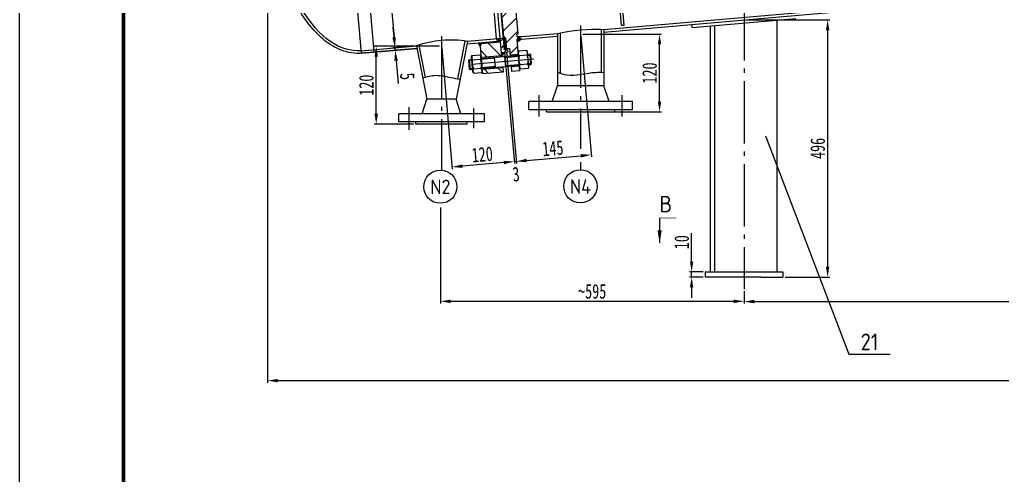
# Model space of a CAD drawing. Extents: x 3752 to 5058, y 2005 to 3221.
# Drawn here: x 3751.9 to 3988.5, y 2924.3 to 3034.2 of the extents above; entities that cross this region are included whole.
import ezdxf
from ezdxf.enums import TextEntityAlignment as Align

# ---------------------------------------------------------------- set-up
doc = ezdxf.new("R2010")
doc.units = 0
doc.linetypes.add('CENTER', pattern=[20, 15, -2, 1, -2])
doc.linetypes.add('DIVIDE', pattern=[18, 10, -2, 1, -2, 1, -2])
doc.layers.get('0').update_dxf_attribs({"linetype": 'CONTINUOUS'})
doc.layers.get('Defpoints').update_dxf_attribs({"linetype": 'CONTINUOUS'})
for name, color, linetype in [('1', 7, 'CONTINUOUS'), ('2', 1, 'CONTINUOUS'), ('3', 2, 'CENTER'), ('4', 6, 'DIVIDE'), ('pbz', 7, 'CONTINUOUS'), ('pm_bz', 7, 'CONTINUOUS')]:
    doc.layers.add(name, color=color, linetype=linetype)
doc.styles.add('ACISOTS', font='isocp.shx', dxfattribs={"height": 1, "bigfont": 'gbcbig.shx'})
doc.styles.add('HZ5', font='GungsuhChe.ttf', dxfattribs={"width": 0.75})
doc.dimstyles.new('8', dxfattribs={"dimtxt": 3.5, "dimasz": 2.5, "dimexe": 0.5, "dimexo": 0.5, "dimtad": 1, "dimdec": 0, "dimlfac": 8, "dimzin": 0, "dimdsep": 46, "dimtxsty": 'HZ5', "dimcen": 0, "dimadec": 0, "dimazin": 0, "dimtfac": 0.857143, "dimtdec": 0, "dimtmove": 0, "dimatfit": 0, "dimfxl": 0, "dimtvp": 1.5, "dimtolj": 1, "dimtzin": 0, "dimarcsym": 0})

# ---------------------------------------------------------------- blocks, each defined once
blk = doc.blocks.new('*D12')
at = {"layer": '1', "color": 0, "lineweight": -2}
for p, q in [((3728.17, 2958.09), (3728.17, 2955.11)), ((3890.67, 2958.09), (3890.67, 2955.11)), ((3730.67, 2955.61), (3888.17, 2955.61))]:
    blk.add_line(p, q, dxfattribs=at)
at = {"layer": '1', "color": 0}
for points in [[(3730.67, 2956.03), (3730.67, 2955.19), (3728.17, 2955.61)], [(3888.17, 2956.03), (3888.17, 2955.19), (3890.67, 2955.61)]]:
    blk.add_solid(points, dxfattribs=at)
at = {"layer": 'Defpoints', "color": 0}
for p in [(3728.17, 2958.59), (3890.67, 2958.59), (3890.67, 2955.61)]:
    blk.add_point(p, dxfattribs=at)
at = {"layer": '1', "color": 0, "insert": (3809.42, 2957.98), "char_height": 3.5, "attachment_point": 5, "style": 'HZ5'}
blk.add_mtext('\\A1;1300', dxfattribs=at)
blk = doc.blocks.new('*D14')
at = {"layer": '1', "color": 0, "lineweight": -2}
for p, q in [((3728.67, 3023.51), (3748.8, 3023.51)), ((3748.3, 3021.01), (3748.3, 2964.01)), ((3738.05, 2961.51), (3748.8, 2961.51))]:
    blk.add_line(p, q, dxfattribs=at)
at = {"layer": '1', "color": 0}
for points in [[(3747.88, 3021.01), (3748.71, 3021.01), (3748.3, 3023.51)], [(3747.88, 2964.01), (3748.71, 2964.01), (3748.3, 2961.51)]]:
    blk.add_solid(points, dxfattribs=at)
at = {"layer": 'Defpoints', "color": 0}
for p in [(3728.17, 3023.51), (3737.55, 2961.51), (3748.3, 2961.51)]:
    blk.add_point(p, dxfattribs=at)
at = {"layer": '1', "color": 0, "insert": (3745.92, 2992.51), "char_height": 3.5, "attachment_point": 5, "rotation": 90, "style": 'HZ5'}
blk.add_mtext('\\A1;496', dxfattribs=at)
blk = doc.blocks.new('*D17')
at = {"layer": '1', "color": 0, "lineweight": -2}
for p, q in [((3655.39, 3016.64), (3657.93, 2987.54)), ((3670.52, 3015.76), (3672.88, 2988.85)), ((3670.34, 2989.13), (3660.38, 2988.25))]:
    blk.add_line(p, q, dxfattribs=at)
at = {"layer": '1', "color": 0}
for points in [[(3660.34, 2988.67), (3660.42, 2987.84), (3657.89, 2988.04)], [(3670.31, 2989.54), (3670.38, 2988.71), (3672.83, 2989.34)]]:
    blk.add_solid(points, dxfattribs=at)
at = {"layer": 'Defpoints', "color": 0}
for p in [(3655.34, 3017.13), (3670.48, 3016.26), (3657.89, 2988.04)]:
    blk.add_point(p, dxfattribs=at)
at = {"layer": '1', "color": 0, "insert": (3665.15, 2991.06), "char_height": 3.5, "attachment_point": 5, "rotation": 5, "style": 'HZ5'}
blk.add_mtext('\\A1;120', dxfattribs=at)
blk = doc.blocks.new('*D18')
at = {"layer": '1', "color": 0, "lineweight": -2}
for p, q in [((3688.89, 3019.57), (3691.43, 2990.47)), ((3671.02, 3015.81), (3673.38, 2988.89)), ((3675.82, 2989.6), (3688.9, 2990.75))]:
    blk.add_line(p, q, dxfattribs=at)
at = {"layer": '1', "color": 0}
for points in [[(3688.86, 2991.16), (3688.93, 2990.33), (3691.39, 2990.97)], [(3675.79, 2990.02), (3675.86, 2989.19), (3673.33, 2989.39)]]:
    blk.add_solid(points, dxfattribs=at)
at = {"layer": 'Defpoints', "color": 0}
for p in [(3688.84, 3020.06), (3670.98, 3016.31), (3691.39, 2990.97)]:
    blk.add_point(p, dxfattribs=at)
at = {"layer": '1', "color": 0, "insert": (3682.15, 2992.54), "char_height": 3.5, "attachment_point": 5, "rotation": 5, "style": 'HZ5'}
blk.add_mtext('\\A1;145', dxfattribs=at)
blk = doc.blocks.new('*D19')
at = {"layer": '1', "color": 0}
for p, q in [((3871, 2999.95), (3871.5, 3000)), ((3873.99, 3000.22), (3876.48, 3000.43)), ((3868.51, 2999.74), (3866.02, 2999.52)), ((3871.54, 2999.6), (3871.54, 2999.5))]:
    blk.add_line(p, q, dxfattribs=at)
for points in [[(3868.48, 3000.15), (3868.55, 2999.32), (3871, 2999.95)], [(3873.96, 3000.63), (3874.03, 2999.8), (3871.5, 3000)]]:
    blk.add_solid(points, dxfattribs=at)
at = {"layer": 'Defpoints', "color": 0}
for p in [(3871, 2999.95), (3871.49, 3000.1), (3871.5, 3000)]:
    blk.add_point(p, dxfattribs=at)
at = {"layer": '1', "color": 0, "insert": (3871.45, 2996.92), "char_height": 3.5, "attachment_point": 5, "rotation": 5, "style": 'HZ5'}
blk.add_mtext('\\A1;3', dxfattribs=at)
blk = doc.blocks.new('*D33')
at = {"layer": '1', "color": 0, "lineweight": -2}
for p, q in [((3859.75, 3104.2), (3835.27, 3102.06)), ((3835.99, 3099.62), (3842.09, 3029.88)), ((3846.97, 3027.8), (3841.81, 3027.35))]:
    blk.add_line(p, q, dxfattribs=at)
at = {"layer": '1', "color": 0}
for points in [[(3836.4, 3099.65), (3835.57, 3099.58), (3835.77, 3102.11)], [(3842.5, 3029.92), (3841.67, 3029.85), (3842.31, 3027.39)]]:
    blk.add_solid(points, dxfattribs=at)
at = {"layer": 'Defpoints', "color": 0}
for p in [(3860.25, 3104.25), (3842.31, 3027.39), (3847.47, 3027.84)]:
    blk.add_point(p, dxfattribs=at)
at = {"layer": '1', "color": 0, "insert": (3841.54, 3063.45), "char_height": 3.5, "attachment_point": 5, "rotation": 275, "style": 'HZ5'}
blk.add_mtext('\\A1;\\A1;∅600', dxfattribs=at)
blk = doc.blocks.new('*D34')
at = {"layer": '1', "color": 0, "lineweight": -2}
for p, q in [((3643.92, 3019.27), (3643.7, 3021.76)), ((3639.6, 3016.38), (3644.64, 3016.82)), ((3644.14, 3016.78), (3644.19, 3016.16)), ((3639.65, 3015.76), (3644.69, 3016.2)), ((3644.41, 3013.67), (3644.89, 3008.19))]:
    blk.add_line(p, q, dxfattribs=at)
at = {"layer": '1', "color": 0}
for points in [[(3644.33, 3019.31), (3643.5, 3019.24), (3644.14, 3016.78)], [(3644.83, 3013.7), (3643.99, 3013.63), (3644.19, 3016.16)]]:
    blk.add_solid(points, dxfattribs=at)
at = {"layer": 'Defpoints', "color": 0}
for p in [(3639.1, 3016.34), (3639.16, 3015.72), (3644.19, 3016.16)]:
    blk.add_point(p, dxfattribs=at)
at = {"layer": '1', "color": 0, "insert": (3647.12, 3009.89), "char_height": 3.5, "attachment_point": 5, "rotation": 275, "style": 'HZ5'}
blk.add_mtext('\\A1;5', dxfattribs=at)
blk = doc.blocks.new('*U47')
at = {"layer": '1', "color": 7}
for p, q in [((3712.78, 2969.17), (3712.78, 2963.17)), ((3922.72, 2969.17), (3922.72, 2963.17))]:
    blk.add_line(p, q, dxfattribs=at)
at = {"layer": '1', "color": 1, "const_width": 0.2}
for points in [[(3712.78, 2969.17), (3716.78, 2969.17)], [(3922.72, 2969.17), (3918.72, 2969.17)]]:
    blk.add_lwpolyline(points, dxfattribs=at)
at = {"layer": '1', "color": 7}
for points in [[(3712.78, 2963.17, 0, 1, 0), (3712.78, 2966.17, 1, 1, 0)], [(3922.72, 2963.17, 0, 1, 0), (3922.72, 2966.17, 1, 1, 0)]]:
    blk.add_lwpolyline(points, format="xyseb", dxfattribs=at)
blk = doc.blocks.new('*D71')
at = {"layer": '1', "color": 0, "lineweight": -2}
for p, q in [((3981.76, 3083.46), (3981.76, 2936.06)), ((3613.42, 3051.24), (3613.42, 2936.06)), ((3615.92, 2936.56), (3979.26, 2936.56))]:
    blk.add_line(p, q, dxfattribs=at)
at = {"layer": '1', "color": 0}
for points in [[(3615.92, 2936.98), (3615.92, 2936.15), (3613.42, 2936.56)], [(3979.26, 2936.98), (3979.26, 2936.15), (3981.76, 2936.56)]]:
    blk.add_solid(points, dxfattribs=at)
at = {"layer": 'Defpoints', "color": 0}
for p in [(3981.76, 3083.96), (3613.42, 3051.74), (3981.76, 2936.56)]:
    blk.add_point(p, dxfattribs=at)
at = {"layer": '1', "color": 0, "insert": (3797.59, 2938.94), "char_height": 3.5, "attachment_point": 5, "style": 'HZ5'}
blk.add_mtext('\\A1;~2950', dxfattribs=at)
blk = doc.blocks.new('xhbzcir')
at = {"color": 0, "const_width": 0.5}
blk.add_lwpolyline([(-0.25, 0, 1), (0.25, 0, 1)], format="xyb", close=True, dxfattribs=at)
blk = doc.blocks.new('*D127')
at = {"color": 0, "linetype": 'ByBlock'}
for p, q in [((3853.23, 2988.9), (3853.23, 2965.79)), ((3926.34, 2968.2), (3926.34, 2965.79)), ((3855.73, 2966.29), (3923.84, 2966.29))]:
    blk.add_line(p, q, dxfattribs=at)
for points in [[(3855.73, 2966.7), (3855.73, 2965.87), (3853.23, 2966.29)], [(3923.84, 2966.7), (3923.84, 2965.87), (3926.34, 2966.29)]]:
    blk.add_solid(points, dxfattribs=at)
at = {"layer": 'Defpoints', "color": 0, "linetype": 'ByBlock'}
for p in [(3853.23, 2989.4), (3926.34, 2968.7), (3926.34, 2966.29)]:
    blk.add_point(p, dxfattribs=at)
at = {"color": 0, "linetype": 'ByBlock', "insert": (3889.79, 2968.66), "char_height": 3.5, "attachment_point": 5, "style": 'HZ5'}
blk.add_mtext('\\A1;~595', dxfattribs=at)
blk = doc.blocks.new('*D129')
at = {"color": 0, "linetype": 'ByBlock'}
for p, q in [((3913.73, 2975.87), (3913.73, 2982.68)), ((3916.47, 2973.37), (3913.23, 2973.37)), ((3916.47, 2972.12), (3913.23, 2972.12)), ((3913.73, 2972.12), (3913.73, 2973.37)), ((3913.73, 2969.62), (3913.73, 2967.12))]:
    blk.add_line(p, q, dxfattribs=at)
for points in [[(3913.31, 2975.87), (3914.14, 2975.87), (3913.73, 2973.37)], [(3913.31, 2969.62), (3914.14, 2969.62), (3913.73, 2972.12)]]:
    blk.add_solid(points, dxfattribs=at)
at = {"layer": 'Defpoints', "color": 0, "linetype": 'ByBlock'}
for p in [(3913.73, 2973.37), (3916.97, 2973.37), (3916.97, 2972.12)]:
    blk.add_point(p, dxfattribs=at)
at = {"color": 0, "linetype": 'ByBlock', "insert": (3911.35, 2980.53), "char_height": 3.5, "attachment_point": 5, "rotation": 90, "style": 'HZ5'}
blk.add_mtext('\\A1;10', dxfattribs=at)
blk = doc.blocks.new('*D172')
at = {"layer": '1', "color": 0, "lineweight": -2}
for p, q in [((3853.01, 3027.74), (3837.29, 3027.74)), ((3837.79, 3011.49), (3837.79, 3025.24)), ((3846.83, 3008.99), (3837.29, 3008.99))]:
    blk.add_line(p, q, dxfattribs=at)
at = {"layer": '1', "color": 0}
for points in [[(3837.37, 3025.24), (3838.21, 3025.24), (3837.79, 3027.74)], [(3837.37, 3011.49), (3838.21, 3011.49), (3837.79, 3008.99)]]:
    blk.add_solid(points, dxfattribs=at)
at = {"layer": 'Defpoints', "color": 0}
for p in [(3837.79, 3027.74), (3853.51, 3027.74), (3847.33, 3008.99)]:
    blk.add_point(p, dxfattribs=at)
at = {"layer": '1', "color": 0, "insert": (3835.42, 3018.37), "char_height": 3.5, "attachment_point": 5, "rotation": 90, "style": 'HZ5'}
blk.add_mtext('\\A1;120', dxfattribs=at)
blk = doc.blocks.new('*D173')
at = {"layer": '1', "color": 0, "lineweight": -2}
for p, q in [((3887.51, 3030.68), (3906.5, 3030.68)), ((3906, 3014.43), (3906, 3028.18)), ((3887.51, 3011.93), (3906.5, 3011.93))]:
    blk.add_line(p, q, dxfattribs=at)
at = {"layer": '1', "color": 0}
for points in [[(3905.58, 3028.18), (3906.41, 3028.18), (3906, 3030.68)], [(3905.58, 3014.43), (3906.41, 3014.43), (3906, 3011.93)]]:
    blk.add_solid(points, dxfattribs=at)
at = {"layer": 'Defpoints', "color": 0}
for p in [(3887.01, 3030.68), (3906, 3030.68), (3887.01, 3011.93)]:
    blk.add_point(p, dxfattribs=at)
at = {"layer": '1', "color": 0, "insert": (3903.62, 3021.3), "char_height": 3.5, "attachment_point": 5, "rotation": 90, "style": 'HZ5'}
blk.add_mtext('\\A1;120', dxfattribs=at)

msp = doc.modelspace()

# ---------------------------------------------------------------- hatches: boundary and pattern name
at = {"layer": '1'}
h = msp.add_hatch(dxfattribs=at)
h.set_pattern_fill('ANSI31', color=256, scale=0.8, style=0)
h.paths.add_polyline_path([(3872.349, 3021.864), (3872.256, 3022.923), (3870.264, 3022.748), (3870.356, 3021.69)])
h.paths.add_polyline_path([(3871.695, 3029.336, -0.4142136), (3872.036, 3029.742), (3872.014, 3029.991), (3871.89, 3029.98, -0.4142136), (3871.619, 3030.207), (3871.597, 3030.456, -0.4142136), (3871.824, 3030.727), (3871.949, 3030.738), (3871.614, 3034.564), (3868.127, 3034.259), (3868.495, 3030.059), (3868.901, 3029.718), (3869.13, 3027.103), (3869.877, 3027.169), (3870.013, 3025.612), (3872.005, 3025.787), (3871.967, 3026.222)])
h.paths.add_polyline_path([(3871.614, 3034.564), (3871.549, 3035.302), (3868.063, 3034.997), (3868.127, 3034.259)])
h.paths.add_polyline_path([(3871.549, 3035.302), (3871.321, 3037.915), (3869.702, 3037.774), (3869.453, 3037.752), (3869.437, 3037.939), (3869.063, 3037.906), (3868.69, 3038.438), (3868.965, 3039.027), (3869.339, 3039.059), (3869.322, 3039.246), (3869.571, 3039.268), (3871.19, 3039.41), (3870.999, 3041.588), (3867.513, 3041.283), (3868.063, 3034.997)])
h.paths.add_polyline_path([(3867.41, 3042.455), (3867.513, 3041.283), (3870.999, 3041.588), (3870.897, 3042.76)])
h = msp.add_hatch(dxfattribs=at)
h.set_pattern_fill('ANSI37', color=256, scale=0.1, style=0)
h.paths.add_polyline_path([(3863.247, 3028.596), (3862.362, 3028.519), (3862.808, 3027.655)])
h.paths.add_polyline_path([(3867.656, 3029.61), (3866.784, 3029.533), (3867.094, 3028.682), (3867.732, 3028.738)])
h = msp.add_hatch(dxfattribs=at)
h.set_pattern_fill('ANSI31', color=256, scale=0.8, angle=90, style=0)
h.paths.add_polyline_path([(3867.732, 3028.738), (3863.125, 3028.335), (3862.808, 3027.655), (3863.04, 3025.002), (3868.021, 3025.438)])
h.paths.add_polyline_path([(3868.271, 3022.574), (3863.29, 3022.138), (3863.383, 3021.08), (3868.364, 3021.515)])
h = msp.add_hatch(dxfattribs=at)
h.set_pattern_fill('ANSI31', color=256, scale=0.4, style=0)
h.paths.add_polyline_path([(3868.403, 3029.675), (3867.656, 3029.61), (3867.955, 3026.185), (3869.45, 3026.316), (3869.395, 3026.938), (3868.648, 3026.873)])
h = msp.add_hatch(dxfattribs=at)
h.set_pattern_fill('ANSI37', color=256, scale=0.1, style=0)
h.paths.add_polyline_path([(3868.901, 3029.718), (3868.403, 3029.675), (3868.648, 3026.873), (3869.146, 3026.917)])
h = msp.add_hatch(dxfattribs=at)
h.set_pattern_fill('ANSI37', color=256, scale=0.1, style=0)
h.paths.add_polyline_path([(3872.763, 3029.429), (3872.285, 3029.764), (3872.263, 3030.013), (3872.014, 3029.991), (3872.036, 3029.742, 0.1685091), (3871.812, 3029.641, 0.0001891), (3871.811, 3029.641, 0.2294746), (3871.695, 3029.336), (3871.749, 3028.713)])
h = msp.add_hatch(dxfattribs=at)
h.set_pattern_fill('ANSI37', color=256, scale=0.1, style=0)
h.paths.add_polyline_path([(3868.702, 3026.25), (3867.955, 3026.185), (3868.021, 3025.438)])

# ---------------------------------------------------------------- linework, layer by layer
for p, q in [((3751.948, 2627.347), (3751.948, 3221.347)), ((3751.948, 2627.347), (3751.948, 3221.347)), ((3860.836, 3024.37), (3860.089, 3024.305)), ((3866.315, 3024.85), (3863.078, 3024.566)), ((3868.806, 3025.067), (3872.044, 3025.351)), ((3874.285, 3025.547), (3875.032, 3025.612)), ((3874.459, 3023.554), (3875.206, 3023.62)), ((3861.011, 3022.378), (3860.264, 3022.312)), ((3866.49, 3022.857), (3863.252, 3022.574)), ((3868.98, 3023.075), (3872.218, 3023.358))]:
    msp.add_line(p, q, dxfattribs=at)
at = {"layer": '1', "color": 1, "linetype": 'Continuous'}
for p, q in [((3860.254, 3024.57), (3860.815, 3024.619)), ((3863.056, 3024.815), (3872.022, 3025.6)), ((3874.824, 3025.845), (3874.263, 3025.796)), ((3861.033, 3022.129), (3860.472, 3022.08)), ((3872.24, 3023.109), (3863.274, 3022.325)), ((3874.481, 3023.305), (3875.041, 3023.354))]:
    msp.add_line(p, q, dxfattribs=at)
msp.add_lwpolyline([(3881.449, 3030.816), (3882.194, 3030.985), (3884.23, 3031.371), (3887.011, 3031.719), (3889.793, 3031.858), (3891.829, 3031.828), (3892.574, 3031.79)], dxfattribs=at)
at = {"layer": '1'}
for centre in [(3853.23, 2993.903), (3886.95, 2994.006)]:
    msp.add_circle(centre, 4, dxfattribs=at)
for points, knots in [([(3881.449, 3021.478), (3882.187, 3021.212), (3885.145, 3020.244), (3888.947, 3021.562), (3891.92, 3021.482), (3892.574, 3021.447)], [4.1663584, 4.1663584, 4.1663584, 4.1663584, 22.7419248, 78.376586, 94.1042696, 94.1042696, 94.1042696, 94.1042696]), ([(3848.976, 3020.052), (3850.024, 3020.416), (3852.247, 3021.046), (3855.304, 3020.274), (3857.253, 3019.942), (3858.008, 3019.821)], [1.0671576, 1.0671576, 1.0671576, 1.0671576, 4.3286252, 7.9582474, 10.2609162, 10.2609162, 10.2609162, 10.2609162])]:
    msp.add_open_spline(points, degree=3, knots=knots, dxfattribs=at)
at = {"layer": '2'}
for p, q in [((3868.037, 3025.251), (3860.738, 3108.682)), ((3866.784, 3029.533), (3860.247, 3104.248)), ((3837.326, 3026.329), (3830.681, 3102.288)), ((3892.574, 3031.79), (4113.716, 3051.137)), ((3892.574, 3031.162), (4112.952, 3050.443)), ((3896.864, 3032.792), (3895.248, 3051.267)), ((3897.487, 3032.847), (3895.871, 3051.322)), ((3868.648, 3026.873), (3866.732, 3048.772)), ((3868.495, 3030.059), (3866.857, 3048.783)), ((3871.949, 3030.738), (3870.343, 3049.088)), ((3913.844, 3032.27), (3913.778, 3033.017)), ((3913.844, 3032.27), (3938.844, 3034.457)), ((3934.219, 3034.053), (3934.219, 2973.369)), ((3871.824, 3030.727), (3871.949, 3030.738)), ((3871.824, 3030.727), (3871.949, 3030.738)), ((3871.89, 3029.98), (3881.449, 3030.816)), ((3871.949, 3030.738), (3871.903, 3031.263)), ((3881.449, 3030.816), (3881.449, 3018.176)), ((3882.074, 3030.958), (3882.074, 3021.261)), ((3891.949, 3031.822), (3891.949, 3021.474)), ((3892.574, 3031.79), (3892.574, 3018.176)), ((3896.864, 3032.792), (3897.487, 3032.847)), ((3918.219, 3032.653), (3918.219, 2973.369)), ((3919.219, 3032.74), (3919.219, 2973.369)), ((3859.764, 3028.919), (3857.077, 3014.995)), ((3859.146, 3029.012), (3857.391, 3019.922)), ((3867.005, 3028.925), (3859.641, 3028.281)), ((3868.901, 3029.718), (3859.764, 3028.919)), ((3862.362, 3028.519), (3862.808, 3027.655)), ((3863.247, 3028.596), (3862.808, 3027.655)), ((3867.732, 3028.738), (3863.125, 3028.335)), ((3866.784, 3029.533), (3867.094, 3028.682)), ((3868.495, 3030.059), (3868.901, 3029.718)), ((3868.901, 3029.718), (3869.146, 3026.917)), ((3871.597, 3030.456), (3871.619, 3030.207)), ((3871.597, 3030.456), (3871.619, 3030.207)), ((3872.349, 3021.864), (3871.695, 3029.336)), ((3872.763, 3029.429), (3871.749, 3028.713)), ((3872.763, 3029.429), (3871.749, 3028.713)), ((3873.395, 3030.112), (3871.89, 3029.98)), ((3872.014, 3029.991), (3872.036, 3029.742)), ((3872.014, 3029.991), (3872.036, 3029.742)), ((3872.263, 3030.013), (3872.285, 3029.764)), ((3872.263, 3030.013), (3872.285, 3029.764)), ((3872.285, 3029.764), (3872.763, 3029.429)), ((3872.285, 3029.764), (3872.763, 3029.429)), ((3872.763, 3029.429), (3881.449, 3030.189)), ((3834.159, 3026.679), (3847.472, 3027.844)), ((3847.591, 3027.227), (3834.213, 3026.056)), ((3834.213, 3026.056), (3847.591, 3027.227)), ((3847.472, 3027.844), (3849.952, 3014.995)), ((3848.07, 3028.044), (3849.574, 3020.251)), ((3862.808, 3027.655), (3863.383, 3021.08)), ((3869.45, 3026.316), (3867.955, 3026.185)), ((3868.702, 3026.25), (3868.021, 3025.438)), ((3869.395, 3026.938), (3868.648, 3026.873)), ((3869.877, 3027.169), (3869.13, 3027.103)), ((3869.395, 3026.938), (3869.45, 3026.316)), ((3869.877, 3027.169), (3870.029, 3025.425)), ((3871.967, 3026.222), (3872.109, 3026.526)), ((3872.294, 3022.487), (3871.967, 3026.222)), ((3874.017, 3026.693), (3872.109, 3026.526)), ((3874.209, 3026.419), (3874.017, 3026.693)), ((3874.536, 3022.683), (3874.209, 3026.419)), ((3860.084, 3024.367), (3860.254, 3024.57)), ((3860.269, 3022.25), (3860.084, 3024.367)), ((3860.472, 3022.08), (3860.254, 3024.57)), ((3860.76, 3025.242), (3860.902, 3025.545)), ((3861.087, 3021.506), (3860.76, 3025.242)), ((3860.902, 3025.545), (3862.809, 3025.712)), ((3860.996, 3024.467), (3862.904, 3024.634)), ((3863.002, 3025.438), (3862.809, 3025.712)), ((3863.328, 3021.702), (3863.002, 3025.438)), ((3868.021, 3025.438), (3863.04, 3025.002)), ((3866.512, 3022.608), (3866.294, 3025.099)), ((3869.002, 3022.826), (3868.784, 3025.317)), ((3872.005, 3025.787), (3870.013, 3025.612)), ((3874.111, 3025.614), (3872.203, 3025.448)), ((3875.027, 3025.674), (3874.824, 3025.845)), ((3875.041, 3023.354), (3874.824, 3025.845)), ((3875.212, 3023.558), (3875.027, 3025.674)), ((3875.212, 3023.558), (3875.041, 3023.354)), ((3860.269, 3022.25), (3860.472, 3022.08)), ((3861.279, 3021.232), (3861.087, 3021.506)), ((3861.185, 3022.31), (3863.093, 3022.477)), ((3861.279, 3021.232), (3863.187, 3021.399)), ((3863.187, 3021.399), (3863.328, 3021.702)), ((3868.271, 3022.574), (3863.29, 3022.138)), ((3868.364, 3021.515), (3863.383, 3021.08)), ((3868.255, 3022.761), (3868.364, 3021.515)), ((3870.247, 3022.935), (3870.356, 3021.69)), ((3872.256, 3022.923), (3870.264, 3022.748)), ((3872.349, 3021.864), (3870.356, 3021.69)), ((3872.486, 3022.212), (3872.294, 3022.487)), ((3874.3, 3023.458), (3872.392, 3023.291)), ((3874.394, 3022.379), (3872.486, 3022.212)), ((3874.394, 3022.379), (3874.536, 3022.683)), ((3880.136, 3014.426), (3881.449, 3018.176)), ((3892.574, 3018.176), (3881.449, 3018.176)), ((3893.886, 3014.426), (3892.574, 3018.176)), ((3848.889, 3011.495), (3849.952, 3014.995)), ((3857.077, 3014.995), (3849.952, 3014.995)), ((3858.139, 3011.495), (3857.077, 3014.995)), ((3899.511, 3014.426), (3874.511, 3014.426)), ((3874.511, 3012.426), (3874.511, 3014.426)), ((3899.511, 3012.426), (3899.511, 3014.426)), ((3899.511, 3012.426), (3874.511, 3012.426)), ((3878.761, 3011.926), (3878.761, 3012.426)), ((3878.761, 3011.926), (3895.261, 3011.926)), ((3895.261, 3011.926), (3895.261, 3012.426)), ((3863.827, 3011.495), (3843.202, 3011.495)), ((3843.202, 3009.495), (3843.202, 3011.495)), ((3863.827, 3009.495), (3843.202, 3009.495)), ((3847.327, 3008.995), (3847.327, 3009.495)), ((3859.702, 3008.995), (3859.702, 3009.495)), ((3863.827, 3009.495), (3863.827, 3011.495)), ((3859.702, 3008.995), (3847.327, 3008.995)), ((3916.969, 2973.369), (3916.969, 2972.119)), ((3916.969, 2973.369), (3935.719, 2973.369)), ((3930.466, 2972.119), (3916.969, 2972.119)), ((3930.466, 2972.119), (3935.719, 2972.119)), ((3935.719, 2973.369), (3935.719, 2972.119))]:
    msp.add_line(p, q, dxfattribs=at)
at = {"layer": '2', "const_width": 0.9}
msp.add_lwpolyline([(3776.948, 2637.347), (3776.948, 3211.347)], dxfattribs=at)
at = {"layer": '2'}
for centre, radius, start, end in [((3871.846, 3030.478), 0.25, 95, 185), ((3871.846, 3030.478), 0.25, 95, 185), ((3855.73, 3004.24), 25.006, 80.71623, 109.28377), ((3871.868, 3030.229), 0.25, 185, 275), ((3871.868, 3030.229), 0.25, 185, 275), ((3872.069, 3029.368), 0.375, 95, 185), ((3872.069, 3029.368), 0.375, 95, 185), ((3872.944, 3026.056), 0.958, 150.61575, 219.38425), ((3873.276, 3026.085), 0.958, 330.61575, 39.38425), ((3861.737, 3025.075), 0.958, 150.61575, 219.38425), ((3864.492, 3023.686), 3.583, 167.41205, 202.58795), ((3862.069, 3025.104), 0.958, 330.61575, 39.38425), ((3859.596, 3023.258), 3.583, 347.41205, 22.58795), ((3875.7, 3024.667), 3.583, 167.41205, 202.58795), ((3870.803, 3024.238), 3.583, 347.41205, 22.58795), ((3862.02, 3021.84), 0.958, 150.61575, 219.38425), ((3862.352, 3021.869), 0.958, 330.61575, 39.38425), ((3873.227, 3022.82), 0.958, 150.61575, 219.38425), ((3873.559, 3022.849), 0.958, 330.61575, 39.38425)]:
    msp.add_arc(centre, radius, start, end, dxfattribs=at)
at = {"layer": '2', "extrusion": (0, 0, -1)}
msp.add_ellipse((3830.89, 3064.036), major_axis=(-3.268, 37.357), ratio=0.5, start_param=3.1415927, end_param=6.2831853, dxfattribs=at)
at = {"layer": '2'}
msp.add_open_spline([(3834.213, 3026.056), (3834.045, 3026.042), (3833.876, 3026.031), (3832.887, 3025.995), (3832.06, 3026.066), (3830.412, 3026.405), (3829.59, 3026.674), (3827.965, 3027.4), (3827.163, 3027.858), (3825.138, 3029.264), (3823.937, 3030.343), (3821.646, 3032.897), (3820.554, 3034.373), (3818.515, 3037.665), (3817.567, 3039.481), (3815.845, 3043.391), (3815.072, 3045.484), (3813.726, 3049.869), (3813.154, 3052.162), (3812.232, 3056.865), (3811.882, 3059.274), (3811.416, 3064.121), (3811.3, 3066.559), (3811.306, 3071.374), (3811.429, 3073.752), (3811.909, 3078.36), (3812.266, 3080.59), (3813.204, 3084.823), (3813.784, 3086.825), (3815.149, 3090.53), (3815.933, 3092.233), (3817.683, 3095.277), (3818.648, 3096.618), (3820.733, 3098.889), (3821.852, 3099.818), (3823.819, 3100.983), (3824.633, 3101.347), (3826.155, 3101.816), (3826.858, 3101.954), (3827.568, 3102.016)], degree=3, knots=[3.1415924, 3.1415924, 3.1415924, 3.1415924, 3.1669258, 3.1669258, 3.2899288, 3.2899288, 3.4129317, 3.4129317, 3.5359347, 3.5359347, 3.7291334, 3.7291334, 3.9223321, 3.9223321, 4.1155308, 4.1155308, 4.3087296, 4.3087296, 4.5019283, 4.5019283, 4.695127, 4.695127, 4.8883257, 4.8883257, 5.0815244, 5.0815244, 5.2747231, 5.2747231, 5.4679218, 5.4679218, 5.6611205, 5.6611205, 5.8543192, 5.8543192, 6.047518, 6.047518, 6.1763405, 6.1763405, 6.2831853, 6.2831853, 6.2831853, 6.2831853], dxfattribs=at)
at = {"layer": '3'}
for p, q in [((3926.344, 3039.349), (3926.344, 2969.203)), ((3887.011, 3032.749), (3887.011, 3003.024)), ((3853.514, 3030.146), (3853.514, 2997.98)), ((3875.718, 3024.668), (3859.385, 3023.239)), ((3877.011, 3010.848), (3877.011, 3015.988)), ((3897.011, 3010.848), (3897.011, 3015.988)), ((3845.702, 3007.606), (3845.702, 3013.079)), ((3861.327, 3007.975), (3861.327, 3012.771)), ((3887.011, 2999.794), (3887.011, 2998.005))]:
    msp.add_line(p, q, dxfattribs=at)
at = {"layer": '4'}
msp.add_line((3834.213, 3026.056), (3827.568, 3102.016), dxfattribs=at)
at = {"layer": 'pbz', "color": 0, "linetype": 'Continuous'}
for p, q in [((3931.545, 3006.137), (3951.547, 2953.513)), ((3951.547, 2953.513), (3961.547, 2953.513))]:
    msp.add_line(p, q, dxfattribs=at)

# ---------------------------------------------------------------- block references
at = {"layer": '1', "color": 7}
msp.add_blockref('*U47', (193.235, 17.186), dxfattribs=at)
at = {"layer": 'pbz', "color": 0, "linetype": 'Continuous', "xscale": 0.01, "yscale": 0.01, "zscale": 0.01}
msp.add_blockref('xhbzcir', (3931.545, 3006.137), dxfattribs=at)

# ---------------------------------------------------------------- texts
at = {"layer": '1', "style": 'ACISOTS'}
for s, p in [('N2', (3853.243, 2993.866)), ('N4', (3886.963, 2993.969))]:
    msp.add_text(s, height=3.5, dxfattribs=at).set_placement(p, align=Align.MIDDLE)
at = {"layer": '1', "color": 0, "style": 'ACISOTS'}
msp.add_text('B', height=4, dxfattribs=at).set_placement((3909.054, 2987.702), align=Align.RIGHT)
at = {"layer": 'pm_bz', "color": 0, "style": 'ACISOTS'}
msp.add_text('21', height=4, dxfattribs=at).set_placement((3956.547, 2954.513), align=Align.CENTER)

# ---------------------------------------------------------------- dimensions: what is measured, and where the dimension line sits
at = {"layer": '1'}
for base, p1, p2, angle, text, override, picture, middle in [((3842.307, 3027.392), (3860.247, 3104.248), (3847.472, 3027.844), 95, '\\A1;∅600', {"dimtxsty": 'ACISOTS'}, '*D33', (3839.171, 3063.241)), ((3871.501, 2999.998), (3871.003, 2999.954), (3871.492, 3000.101), 5, '3', {"dimtxsty": 'ACISOTS', "dimtmove": 2, "dimatfit": 3}, '*D19', (3871.453, 2996.917))]:
    dim = msp.add_linear_dim(base=base, p1=p1, p2=p2, angle=angle, text=text, dimstyle='8', override=override, dxfattribs=at)
    dim.commit()
    dim.dimension.update_dxf_attribs({"geometry": picture, "text_midpoint": middle, "dimtype": 160})
dim = msp.add_linear_dim(base=(4179.932, 2947.173), p1=(3811.589, 3062.348), p2=(4179.932, 3094.573), text='~2950', dimstyle='8', override={"dimtxsty": 'ACISOTS'}, dxfattribs=at)
dim.commit()
dim.dimension.update_dxf_attribs({"geometry": '*D71', "text_midpoint": (3995.761, 2949.548), "insert": (198.17, 10.611)})
for base, p1, p2, angle, picture, middle in [((3946.467, 2972.119), (3926.344, 3034.117), (3935.719, 2972.119), 90, '*D14', (3944.092, 3003.118)), ((3842.362, 3026.769), (3837.272, 3026.951), (3837.326, 3026.329), 95, '*D34', (3845.294, 3020.501)), ((3889.557, 3001.577), (3869.146, 3026.917), (3887.011, 3030.676), 5, '*D18', (3880.322, 3003.153)), ((3856.06, 2998.647), (3868.648, 3026.873), (3853.514, 3027.745), 5, '*D17', (3863.325, 3001.666))]:
    dim = msp.add_linear_dim(base=base, p1=p1, p2=p2, angle=angle, dimstyle='8', override={"dimtxsty": 'ACISOTS'}, dxfattribs=at)
    dim.commit()
    dim.dimension.update_dxf_attribs({"geometry": picture, "text_midpoint": middle, "insert": (198.17, 10.611)})
for base, p1, p2, picture, middle in [((3905.997, 3030.676), (3887.011, 3011.926), (3887.011, 3030.676), '*D173', (3903.622, 3021.301)), ((3837.791, 3027.745), (3847.327, 3008.995), (3853.514, 3027.745), '*D172', (3835.416, 3018.37))]:
    dim = msp.add_linear_dim(base=base, p1=p1, p2=p2, angle=90, text='120', dimstyle='8', override={"dimtxsty": 'ACISOTS'}, dxfattribs=at)
    dim.commit()
    dim.dimension.update_dxf_attribs({"geometry": picture, "text_midpoint": middle})
dim = msp.add_linear_dim(base=(3926.344, 2966.286), p1=(3853.23, 2989.403), p2=(3926.344, 2968.703), text='~595', dimstyle='8', override={"dimtxsty": 'ACISOTS'}, dxfattribs=at)
dim.commit()
dim.dimension.update_dxf_attribs({"geometry": '*D127', "text_midpoint": (3889.787, 2968.661)})
dim = msp.add_linear_dim(base=(3913.727, 2973.369), p1=(3916.969, 2972.119), p2=(3916.969, 2973.369), angle=90, dimstyle='8', override={"dimtxsty": 'ACISOTS'}, dxfattribs=at)
dim.commit()
dim.dimension.update_dxf_attribs({"geometry": '*D129', "text_midpoint": (3911.352, 2980.526)})
dim = msp.add_linear_dim(base=(4088.844, 2966.219), p1=(3926.344, 2969.203), p2=(4088.844, 2969.203), dimstyle='8', override={"dimtxsty": 'ACISOTS'}, dxfattribs=at)
dim.commit()
dim.dimension.update_dxf_attribs({"geometry": '*D12', "text_midpoint": (4007.594, 2968.594), "insert": (198.17, 10.611)})

doc.saveas('drawing.dxf')
